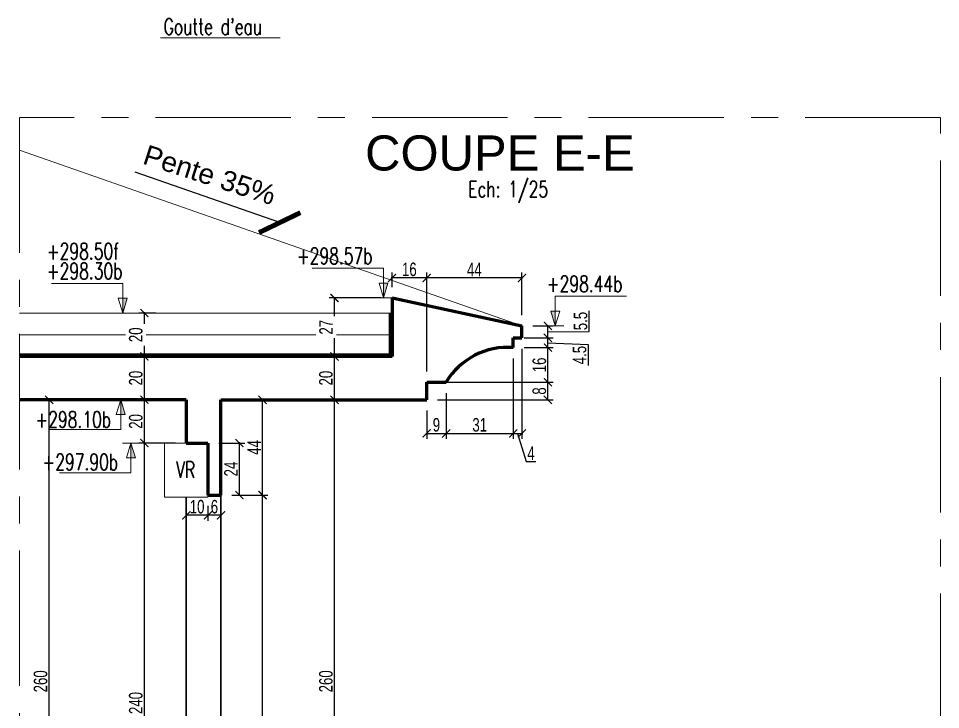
# Model space of a CAD drawing. Header units: metres. Extents: x -12536 to 12621, y -17191 to 9596.
# Drawn here: x 7855.2 to 8280.9, y 3611.3 to 3930.4 of the extents above; entities that cross this region are included whole.
import ezdxf
from ezdxf.enums import TextEntityAlignment as Align

# ---------------------------------------------------------------- set-up
doc = ezdxf.new("R2010")
doc.units = ezdxf.units.M
doc.header["$MEASUREMENT"] = 0
doc.header["$PDMODE"] = 2
doc.header["$PDSIZE"] = 0.25
doc.linetypes.add('AXES', pattern=[2, 1.25, -0.25, 0.25, -0.25])
doc.linetypes.add('CACHE2', pattern=[4.7625, 3.175, -1.5875])
for name, color, linetype, lineweight in [('B-AXE', 1, 'AXES', 13), ('B-CAC', 5, 'CACHE2', 9), ('B-COT', 1, 'Continuous', 18), ('B-T-VUE', 3, 'Continuous', 30), ('B-TITRE', 7, 'Continuous', 40), ('B-TXT', 3, 'Continuous', 30), ('B-VOILE-BA', 7, 'Continuous', 60), ('COTATION', 1, 'Continuous', 18), ('Dessin1$0$Plots', 5, 'Continuous', 0), ('Plots', 5, 'Continuous', 0)]:
    doc.layers.add(name, color=color, linetype=linetype, lineweight=lineweight)
doc.styles.add('COTE', font='arial.ttf', dxfattribs={"width": 0.7})
doc.styles.add('TEXTE', font='arial.ttf', dxfattribs={"width": 0.7})
doc.styles.add('TEXTE50', font='romans.shx', dxfattribs={"width": 0.7, "height": 0.15})
doc.styles.add('TITRE50', font='arial.ttf', dxfattribs={"height": 0.3})
doc.linetypes.add('ISOLATION', pattern='A,0.00254,-2.54,[134,ltypeshp.shx,S=2.54,R=0,X=-2.54,Y=0],-5.08,[134,ltypeshp.shx,S=2.54,R=180,X=2.54,Y=0],-2.54', length=10.16254)
doc.dimstyles.new('COT25CMm', dxfattribs={"dimscale": 0.5, "dimtxt": 12.5, "dimasz": 7.5, "dimexe": 5, "dimexo": 10, "dimgap": 1.5, "dimtad": 1, "dimdec": 1, "dimrnd": 0.5, "dimzin": 12, "dimdsep": 46, "dimtxsty": 'TEXTE', "dimblk1": 'ARCHTICK', "dimblk2": 'ARCHTICK', "dimsah": 1, "dimcen": 0, "dimdle": 0.75, "dimclrd": 1, "dimclre": 1, "dimclrt": 3, "dimadec": 0, "dimazin": 3, "dimtfac": 1, "dimtdec": 1, "dimtmove": 1, "dimatfit": 3, "dimldrblk": 'ARCHTICK', "dimfxl": 1, "dimtolj": 1, "dimtzin": 0, "dimarcsym": 0})
doc.dimstyles.new('COT50CM', dxfattribs={"dimscale": 0.05, "dimtxt": 2.5, "dimasz": 1.5, "dimexe": 1, "dimexo": 2, "dimgap": 1, "dimtad": 1, "dimdec": 1, "dimlfac": 100, "dimrnd": 0.5, "dimzin": 12, "dimdsep": 46, "dimtxsty": 'TEXTE', "dimblk1": 'ARCHTICK', "dimblk2": 'ARCHTICK', "dimsah": 1, "dimcen": 0, "dimdle": 1.5, "dimclrd": 1, "dimclre": 1, "dimclrt": 3, "dimadec": 0, "dimazin": 0, "dimtfac": 1, "dimtdec": 1, "dimtmove": 0, "dimatfit": 3, "dimldrblk": 'ARCHTICK', "dimfxl": 1, "dimtolj": 1, "dimtzin": 0, "dimarcsym": 0})

# ---------------------------------------------------------------- blocks, each defined once
blk = doc.blocks.new('niv00')
at = {"layer": 'B-COT'}
for p, q in [((481926.2617, -520782.8915), (481926.9205, -520782.8915)), ((481926.9205, -520782.8915), (481926.9205, -520783.1653)), ((481926.9205, -520783.1653), (481926.879, -520783.0282)), ((481926.962, -520783.0282), (481926.879, -520783.0282)), ((481926.9205, -520783.1653), (481926.962, -520783.0282)), ((481926.9993, -520783.1653), (481926.8417, -520783.1653))]:
    blk.add_line(p, q, dxfattribs=at)
blk.add_solid([(481926.962, -520783.0282), (481926.9205, -520783.0282), (481926.9205, -520783.1653)], dxfattribs=at)
blk = doc.blocks.new('_ArchTick')
at = {"color": 0, "linetype": 'ByBlock', "const_width": 0.15}
blk.add_lwpolyline([(-0.5, -0.5), (0.5, 0.5)], dxfattribs=at)
blk = doc.blocks.new('*D707')
at = {"layer": 'B-COT', "color": 1, "lineweight": -2, "transparency": 16777216}
for p, q in [((7953.65, 3710.35), (7970.38, 3710.35)), ((7967.88, 3493.98), (7967.88, 3710.73)), ((7953.65, 3494.35), (7970.38, 3494.35))]:
    blk.add_line(p, q, dxfattribs=at)
at = {"layer": 'Defpoints', "color": 0, "transparency": 16777216}
for p in [(7948.65, 3710.35), (7967.88, 3710.35), (7948.65, 3494.35)]:
    blk.add_point(p, dxfattribs=at)
at = {"layer": 'B-COT', "color": 1, "lineweight": -2, "transparency": 16777216, "xscale": 3.75, "yscale": 3.75, "zscale": 3.75}
for p, rotation in [((7967.88, 3710.35), 90), ((7967.88, 3494.35), 270)]:
    blk.add_blockref('_ArchTick', p, dxfattribs=dict(at, rotation=rotation))
at = {"layer": 'B-COT', "color": 3, "transparency": 16777216, "insert": (7963.94, 3602.35), "char_height": 6.25, "attachment_point": 5, "rotation": 90, "style": 'TEXTE'}
blk.add_mtext('\\A1;216', dxfattribs=at)
blk = doc.blocks.new('*D708')
at = {"layer": 'B-COT', "color": 1, "lineweight": -2, "transparency": 16777216}
for p, q in [((7927.65, 3734.35), (7910.79, 3734.35)), ((7913.29, 3493.98), (7913.29, 3734.73)), ((7911.65, 3494.35), (7910.79, 3494.35))]:
    blk.add_line(p, q, dxfattribs=at)
at = {"layer": 'Defpoints', "color": 0, "transparency": 16777216}
for p in [(7913.29, 3734.35), (7932.65, 3734.35), (7916.65, 3494.35)]:
    blk.add_point(p, dxfattribs=at)
at = {"layer": 'B-COT', "color": 1, "lineweight": -2, "transparency": 16777216, "xscale": 3.75, "yscale": 3.75, "zscale": 3.75}
for p, rotation in [((7913.29, 3734.35), 90), ((7913.29, 3494.35), 270)]:
    blk.add_blockref('_ArchTick', p, dxfattribs=dict(at, rotation=rotation))
at = {"layer": 'B-COT', "color": 3, "transparency": 16777216, "insert": (7909.35, 3614.35), "char_height": 6.25, "attachment_point": 5, "rotation": 90, "style": 'TEXTE'}
blk.add_mtext('\\A1;240', dxfattribs=at)
blk = doc.blocks.new('*D709')
at = {"layer": 'B-COT', "color": 1, "lineweight": -2, "transparency": 16777216}
for p, q in [((7927.65, 3754.35), (7910.79, 3754.35)), ((7913.29, 3733.98), (7913.29, 3754.73)), ((7927.65, 3734.35), (7910.79, 3734.35))]:
    blk.add_line(p, q, dxfattribs=at)
at = {"layer": 'Defpoints', "color": 0, "transparency": 16777216}
for p in [(7913.29, 3754.35), (7932.65, 3754.35), (7932.65, 3734.35)]:
    blk.add_point(p, dxfattribs=at)
at = {"layer": 'B-COT', "color": 1, "lineweight": -2, "transparency": 16777216, "xscale": 3.75, "yscale": 3.75, "zscale": 3.75}
for p, rotation in [((7913.29, 3754.35), 90), ((7913.29, 3734.35), 270)]:
    blk.add_blockref('_ArchTick', p, dxfattribs=dict(at, rotation=rotation))
at = {"layer": 'B-COT', "color": 3, "transparency": 16777216, "insert": (7909.35, 3744.35), "char_height": 6.25, "attachment_point": 5, "rotation": 90, "style": 'TEXTE'}
blk.add_mtext('\\A1;20', dxfattribs=at)
blk = doc.blocks.new('*D710')
at = {"layer": 'B-COT', "color": 1, "lineweight": -2, "transparency": 16777216}
for p, q in [((7918.65, 3774.35), (7910.79, 3774.35)), ((7913.29, 3753.98), (7913.29, 3774.73)), ((7927.65, 3754.35), (7910.79, 3754.35))]:
    blk.add_line(p, q, dxfattribs=at)
at = {"layer": 'Defpoints', "color": 0, "transparency": 16777216}
for p in [(7913.29, 3774.35), (7923.65, 3774.35), (7932.65, 3754.35)]:
    blk.add_point(p, dxfattribs=at)
at = {"layer": 'B-COT', "color": 1, "lineweight": -2, "transparency": 16777216, "xscale": 3.75, "yscale": 3.75, "zscale": 3.75}
for p, rotation in [((7913.29, 3774.35), 90), ((7913.29, 3754.35), 270)]:
    blk.add_blockref('_ArchTick', p, dxfattribs=dict(at, rotation=rotation))
at = {"layer": 'B-COT', "color": 3, "transparency": 16777216, "insert": (7909.35, 3764.35), "char_height": 6.25, "attachment_point": 5, "rotation": 90, "style": 'TEXTE'}
blk.add_mtext('\\A1;20', dxfattribs=at)
blk = doc.blocks.new('*D711')
at = {"layer": 'B-COT', "color": 1, "lineweight": -2, "transparency": 16777216}
for p, q in [((7953.65, 3754.35), (7970.38, 3754.35)), ((7967.88, 3709.98), (7967.88, 3754.73)), ((7953.65, 3710.35), (7970.38, 3710.35))]:
    blk.add_line(p, q, dxfattribs=at)
at = {"layer": 'Defpoints', "color": 0, "transparency": 16777216}
for p in [(7948.65, 3754.35), (7967.88, 3754.35), (7948.65, 3710.35)]:
    blk.add_point(p, dxfattribs=at)
at = {"layer": 'B-COT', "color": 1, "lineweight": -2, "transparency": 16777216, "xscale": 3.75, "yscale": 3.75, "zscale": 3.75}
for p, rotation in [((7967.88, 3754.35), 90), ((7967.88, 3710.35), 270)]:
    blk.add_blockref('_ArchTick', p, dxfattribs=dict(at, rotation=rotation))
at = {"layer": 'B-COT', "color": 3, "transparency": 16777216, "insert": (7964.01, 3732.35), "char_height": 6.25, "attachment_point": 5, "rotation": 90, "style": 'TEXTE'}
blk.add_mtext('\\A1;44', dxfattribs=at)
blk = doc.blocks.new('*D723')
at = {"layer": 'B-COT', "color": 1, "lineweight": -2, "transparency": 16777216}
for p, q in [((8052.65, 3757.45), (8052.65, 3736.31)), ((8043.65, 3749.35), (8043.65, 3736.31)), ((8043.28, 3738.81), (8053.03, 3738.81))]:
    blk.add_line(p, q, dxfattribs=at)
at = {"layer": 'Defpoints', "color": 0, "transparency": 16777216}
for p in [(8052.65, 3762.45), (8043.65, 3754.35), (8052.65, 3738.81)]:
    blk.add_point(p, dxfattribs=at)
at = {"layer": 'B-COT', "color": 1, "lineweight": -2, "transparency": 16777216, "xscale": 3.75, "yscale": 3.75, "zscale": 3.75, "rotation": 180}
blk.add_blockref('_ArchTick', (8043.65, 3738.81), dxfattribs=at)
at = {"layer": 'B-COT', "color": 1, "lineweight": -2, "transparency": 16777216, "xscale": 3.75, "yscale": 3.75, "zscale": 3.75}
blk.add_blockref('_ArchTick', (8052.65, 3738.81), dxfattribs=at)
at = {"layer": 'B-COT', "color": 3, "transparency": 16777216, "insert": (8048.15, 3742.75), "char_height": 6.25, "attachment_point": 5, "style": 'TEXTE'}
blk.add_mtext('\\A1;9', dxfattribs=at)
blk = doc.blocks.new('*D724')
at = {"layer": 'B-COT', "color": 1, "lineweight": -2, "transparency": 16777216}
for p, q in [((8083.65, 3773.45), (8083.65, 3736.31)), ((8052.65, 3757.45), (8052.65, 3736.31)), ((8052.28, 3738.81), (8084.03, 3738.81))]:
    blk.add_line(p, q, dxfattribs=at)
at = {"layer": 'Defpoints', "color": 0, "transparency": 16777216}
for p in [(8083.65, 3778.45), (8052.65, 3762.45), (8083.65, 3738.81)]:
    blk.add_point(p, dxfattribs=at)
at = {"layer": 'B-COT', "color": 1, "lineweight": -2, "transparency": 16777216, "xscale": 3.75, "yscale": 3.75, "zscale": 3.75, "rotation": 180}
blk.add_blockref('_ArchTick', (8052.65, 3738.81), dxfattribs=at)
at = {"layer": 'B-COT', "color": 1, "lineweight": -2, "transparency": 16777216, "xscale": 3.75, "yscale": 3.75, "zscale": 3.75}
blk.add_blockref('_ArchTick', (8083.65, 3738.81), dxfattribs=at)
at = {"layer": 'B-COT', "color": 3, "transparency": 16777216, "insert": (8068.15, 3742.75), "char_height": 6.25, "attachment_point": 5, "style": 'TEXTE'}
blk.add_mtext('\\A1;31', dxfattribs=at)
blk = doc.blocks.new('*D725')
at = {"layer": 'B-COT', "color": 1, "lineweight": -2, "transparency": 16777216}
for p, q in [((8087.65, 3777.95), (8087.65, 3736.31)), ((8083.65, 3773.45), (8083.65, 3736.31)), ((8083.28, 3738.81), (8088.03, 3738.81)), ((8085.65, 3738.81), (8089.55, 3725.81)), ((8089.55, 3725.81), (8094.08, 3725.81))]:
    blk.add_line(p, q, dxfattribs=at)
at = {"layer": 'Defpoints', "color": 0, "transparency": 16777216}
for p in [(8087.65, 3782.95), (8083.65, 3778.45), (8087.65, 3738.81)]:
    blk.add_point(p, dxfattribs=at)
at = {"layer": 'B-COT', "color": 1, "lineweight": -2, "transparency": 16777216, "xscale": 3.75, "yscale": 3.75, "zscale": 3.75, "rotation": 180}
blk.add_blockref('_ArchTick', (8083.65, 3738.81), dxfattribs=at)
at = {"layer": 'B-COT', "color": 1, "lineweight": -2, "transparency": 16777216, "xscale": 3.75, "yscale": 3.75, "zscale": 3.75}
blk.add_blockref('_ArchTick', (8087.65, 3738.81), dxfattribs=at)
at = {"layer": 'B-COT', "color": 3, "transparency": 16777216, "insert": (8091.82, 3729.68), "char_height": 6.25, "attachment_point": 5, "style": 'TEXTE'}
blk.add_mtext('\\A1;4', dxfattribs=at)
blk = doc.blocks.new('*D726')
at = {"layer": 'B-COT', "color": 1, "lineweight": -2, "transparency": 16777216}
for p, q in [((8048.65, 3762.45), (8102.13, 3762.45)), ((8099.63, 3753.98), (8099.63, 3762.83)), ((8048.65, 3754.35), (8102.13, 3754.35))]:
    blk.add_line(p, q, dxfattribs=at)
at = {"layer": 'Defpoints', "color": 0, "transparency": 16777216}
for p in [(8043.65, 3762.45), (8099.63, 3762.45), (8043.65, 3754.35)]:
    blk.add_point(p, dxfattribs=at)
at = {"layer": 'B-COT', "color": 1, "lineweight": -2, "transparency": 16777216, "xscale": 3.75, "yscale": 3.75, "zscale": 3.75}
for p, rotation in [((8099.63, 3762.45), 90), ((8099.63, 3754.35), 270)]:
    blk.add_blockref('_ArchTick', p, dxfattribs=dict(at, rotation=rotation))
at = {"layer": 'B-COT', "color": 3, "transparency": 16777216, "insert": (8095.69, 3758.4), "char_height": 6.25, "attachment_point": 5, "rotation": 90, "style": 'TEXTE'}
blk.add_mtext('\\A1;8', dxfattribs=at)
blk = doc.blocks.new('*D727')
at = {"layer": 'B-COT', "color": 1, "lineweight": -2, "transparency": 16777216}
for p, q in [((8088.65, 3778.45), (8102.13, 3778.45)), ((8099.63, 3762.08), (8099.63, 3778.83)), ((8048.65, 3762.45), (8102.13, 3762.45))]:
    blk.add_line(p, q, dxfattribs=at)
at = {"layer": 'Defpoints', "color": 0, "transparency": 16777216}
for p in [(8083.65, 3778.45), (8099.63, 3778.45), (8043.65, 3762.45)]:
    blk.add_point(p, dxfattribs=at)
at = {"layer": 'B-COT', "color": 1, "lineweight": -2, "transparency": 16777216, "xscale": 3.75, "yscale": 3.75, "zscale": 3.75}
for p, rotation in [((8099.63, 3778.45), 90), ((8099.63, 3762.45), 270)]:
    blk.add_blockref('_ArchTick', p, dxfattribs=dict(at, rotation=rotation))
at = {"layer": 'B-COT', "color": 3, "transparency": 16777216, "insert": (8095.69, 3770.45), "char_height": 6.25, "attachment_point": 5, "rotation": 90, "style": 'TEXTE'}
blk.add_mtext('\\A1;16', dxfattribs=at)
blk = doc.blocks.new('*D728')
at = {"layer": 'B-COT', "color": 1, "lineweight": -2, "transparency": 16777216}
for p, q in [((8088.65, 3782.95), (8102.13, 3782.95)), ((8099.63, 3778.08), (8099.63, 3783.33)), ((8088.65, 3778.45), (8102.13, 3778.45)), ((8099.63, 3780.7), (8118.2, 3779.82)), ((8118.2, 3779.82), (8118.2, 3770.15))]:
    blk.add_line(p, q, dxfattribs=at)
at = {"layer": 'Defpoints', "color": 0, "transparency": 16777216}
for p in [(8083.65, 3782.95), (8099.63, 3782.95), (8083.65, 3778.45)]:
    blk.add_point(p, dxfattribs=at)
at = {"layer": 'B-COT', "color": 1, "lineweight": -2, "transparency": 16777216, "xscale": 3.75, "yscale": 3.75, "zscale": 3.75}
for p, rotation in [((8099.63, 3782.95), 90), ((8099.63, 3778.45), 270)]:
    blk.add_blockref('_ArchTick', p, dxfattribs=dict(at, rotation=rotation))
at = {"layer": 'B-COT', "color": 3, "transparency": 16777216, "insert": (8114.27, 3774.99), "char_height": 6.25, "attachment_point": 5, "rotation": 90, "style": 'TEXTE'}
blk.add_mtext('\\A1;4.5', dxfattribs=at)
blk = doc.blocks.new('*D729')
at = {"layer": 'B-COT', "color": 1, "lineweight": -2, "transparency": 16777216}
for p, q in [((8118.65, 3785.95), (8118.65, 3795.45)), ((8092.65, 3788.45), (8102.13, 3788.45)), ((8099.63, 3782.58), (8099.63, 3788.83)), ((8099.63, 3785.7), (8118.65, 3785.95)), ((8088.65, 3782.95), (8102.13, 3782.95))]:
    blk.add_line(p, q, dxfattribs=at)
at = {"layer": 'Defpoints', "color": 0, "transparency": 16777216}
for p in [(8087.65, 3788.45), (8099.63, 3788.45), (8083.65, 3782.95)]:
    blk.add_point(p, dxfattribs=at)
at = {"layer": 'B-COT', "color": 1, "lineweight": -2, "transparency": 16777216, "xscale": 3.75, "yscale": 3.75, "zscale": 3.75}
for p, rotation in [((8099.63, 3788.45), 90), ((8099.63, 3782.95), 270)]:
    blk.add_blockref('_ArchTick', p, dxfattribs=dict(at, rotation=rotation))
at = {"layer": 'B-COT', "color": 3, "transparency": 16777216, "insert": (8114.72, 3790.7), "char_height": 6.25, "attachment_point": 5, "rotation": 90, "style": 'TEXTE'}
blk.add_mtext('\\A1;5.5', dxfattribs=at)
blk = doc.blocks.new('*D678')
at = {"layer": 'B-COT', "color": 1, "lineweight": -2, "transparency": 16777216}
for p, q in [((7987.65, 3754.35), (8003.58, 3754.35)), ((8001.08, 3493.98), (8001.08, 3754.73)), ((7987.65, 3494.35), (8003.58, 3494.35))]:
    blk.add_line(p, q, dxfattribs=at)
at = {"layer": 'Defpoints', "color": 0, "transparency": 16777216}
for p in [(7982.65, 3754.35), (8001.08, 3754.35), (7982.65, 3494.35)]:
    blk.add_point(p, dxfattribs=at)
at = {"layer": 'B-COT', "color": 1, "lineweight": -2, "transparency": 16777216, "xscale": 3.75, "yscale": 3.75, "zscale": 3.75}
for p, rotation in [((8001.08, 3754.35), 90), ((8001.08, 3494.35), 270)]:
    blk.add_blockref('_ArchTick', p, dxfattribs=dict(at, rotation=rotation))
at = {"layer": 'B-COT', "color": 3, "transparency": 16777216, "insert": (7997.14, 3624.35), "char_height": 6.25, "attachment_point": 5, "rotation": 90, "style": 'TEXTE'}
blk.add_mtext('\\A1;260', dxfattribs=at)
blk = doc.blocks.new('*D679')
at = {"layer": 'B-COT', "color": 1, "lineweight": -2, "transparency": 16777216}
for p, q in [((7881.9, 3754.35), (7866.81, 3754.35)), ((7869.31, 3493.98), (7869.31, 3754.73)), ((7881.9, 3494.35), (7866.81, 3494.35))]:
    blk.add_line(p, q, dxfattribs=at)
at = {"layer": 'Defpoints', "color": 0, "transparency": 16777216}
for p in [(7869.31, 3754.35), (7886.9, 3754.35), (7886.9, 3494.35)]:
    blk.add_point(p, dxfattribs=at)
at = {"layer": 'B-COT', "color": 1, "lineweight": -2, "transparency": 16777216, "xscale": 3.75, "yscale": 3.75, "zscale": 3.75}
for p, rotation in [((7869.31, 3754.35), 90), ((7869.31, 3494.35), 270)]:
    blk.add_blockref('_ArchTick', p, dxfattribs=dict(at, rotation=rotation))
at = {"layer": 'B-COT', "color": 3, "transparency": 16777216, "insert": (7865.37, 3624.35), "char_height": 6.25, "attachment_point": 5, "rotation": 90, "style": 'TEXTE'}
blk.add_mtext('\\A1;260', dxfattribs=at)
blk = doc.blocks.new('*D680')
at = {"layer": 'B-COT', "color": 1, "lineweight": -2, "transparency": 16777216}
for p, q in [((8022.65, 3774.35), (7998.58, 3774.35)), ((8001.08, 3753.98), (8001.08, 3774.73)), ((8000.65, 3754.35), (8003.58, 3754.35))]:
    blk.add_line(p, q, dxfattribs=at)
at = {"layer": 'Defpoints', "color": 0, "transparency": 16777216}
for p in [(8001.08, 3774.35), (8027.65, 3774.35), (7995.65, 3754.35)]:
    blk.add_point(p, dxfattribs=at)
at = {"layer": 'B-COT', "color": 1, "lineweight": -2, "transparency": 16777216, "xscale": 3.75, "yscale": 3.75, "zscale": 3.75}
for p, rotation in [((8001.08, 3774.35), 90), ((8001.08, 3754.35), 270)]:
    blk.add_blockref('_ArchTick', p, dxfattribs=dict(at, rotation=rotation))
at = {"layer": 'B-COT', "color": 3, "transparency": 16777216, "insert": (7997.14, 3764.35), "char_height": 6.25, "attachment_point": 5, "rotation": 90, "style": 'TEXTE'}
blk.add_mtext('\\A1;20', dxfattribs=at)
blk = doc.blocks.new('*D681')
at = {"layer": 'B-COT', "color": 1, "lineweight": -2, "transparency": 16777216}
for p, q in [((8022.65, 3801.35), (7998.58, 3801.35)), ((8001.08, 3773.98), (8001.08, 3801.73)), ((8022.65, 3774.35), (7998.58, 3774.35))]:
    blk.add_line(p, q, dxfattribs=at)
at = {"layer": 'Defpoints', "color": 0, "transparency": 16777216}
for p in [(8001.08, 3801.35), (8027.65, 3801.35), (8027.65, 3774.35)]:
    blk.add_point(p, dxfattribs=at)
at = {"layer": 'B-COT', "color": 1, "lineweight": -2, "transparency": 16777216, "xscale": 3.75, "yscale": 3.75, "zscale": 3.75}
for p, rotation in [((8001.08, 3801.35), 90), ((8001.08, 3774.35), 270)]:
    blk.add_blockref('_ArchTick', p, dxfattribs=dict(at, rotation=rotation))
at = {"layer": 'B-COT', "color": 3, "transparency": 16777216, "insert": (7997.19, 3787.85), "char_height": 6.25, "attachment_point": 5, "rotation": 90, "style": 'TEXTE', "bg_fill": 3, "box_fill_scale": 1.25, "bg_fill_color": 256, "bg_fill_true_color": 13158600, "bg_fill_transparency": 0}
blk.add_mtext('\\A1;27', dxfattribs=at)
blk = doc.blocks.new('*D682')
at = {"layer": 'B-COT', "color": 1, "lineweight": -2, "transparency": 16777216}
for p, q in [((7918.65, 3794.35), (7910.79, 3794.35)), ((7913.29, 3773.98), (7913.29, 3794.73)), ((7918.65, 3774.35), (7910.79, 3774.35))]:
    blk.add_line(p, q, dxfattribs=at)
at = {"layer": 'Defpoints', "color": 0, "transparency": 16777216}
for p in [(7913.29, 3794.35), (7923.65, 3794.35), (7923.65, 3774.35)]:
    blk.add_point(p, dxfattribs=at)
at = {"layer": 'B-COT', "color": 1, "lineweight": -2, "transparency": 16777216, "xscale": 3.75, "yscale": 3.75, "zscale": 3.75}
for p, rotation in [((7913.29, 3794.35), 90), ((7913.29, 3774.35), 270)]:
    blk.add_blockref('_ArchTick', p, dxfattribs=dict(at, rotation=rotation))
at = {"layer": 'B-COT', "color": 3, "transparency": 16777216, "insert": (7909.35, 3784.35), "char_height": 6.25, "attachment_point": 5, "rotation": 90, "style": 'TEXTE', "bg_fill": 3, "box_fill_scale": 1.25, "bg_fill_color": 256, "bg_fill_true_color": 13158600, "bg_fill_transparency": 0}
blk.add_mtext('\\A1;20', dxfattribs=at)
blk = doc.blocks.new('*D683')
at = {"layer": 'B-COT', "color": 1, "lineweight": -2, "transparency": 16777216}
for p, q in [((8043.65, 3767.45), (8043.65, 3813.09)), ((8087.65, 3793.45), (8087.65, 3813.09)), ((8088.03, 3810.59), (8043.28, 3810.59))]:
    blk.add_line(p, q, dxfattribs=at)
at = {"layer": 'Defpoints', "color": 0, "transparency": 16777216}
for p in [(8043.65, 3810.59), (8087.65, 3788.45), (8043.65, 3762.45)]:
    blk.add_point(p, dxfattribs=at)
at = {"layer": 'B-COT', "color": 1, "lineweight": -2, "transparency": 16777216, "xscale": 3.75, "yscale": 3.75, "zscale": 3.75, "rotation": 180}
blk.add_blockref('_ArchTick', (8043.65, 3810.59), dxfattribs=at)
at = {"layer": 'B-COT', "color": 1, "lineweight": -2, "transparency": 16777216, "xscale": 3.75, "yscale": 3.75, "zscale": 3.75}
blk.add_blockref('_ArchTick', (8087.65, 3810.59), dxfattribs=at)
at = {"layer": 'B-COT', "color": 3, "transparency": 16777216, "insert": (8065.65, 3814.46), "char_height": 6.25, "attachment_point": 5, "style": 'TEXTE'}
blk.add_mtext('\\A1;44', dxfattribs=at)
blk = doc.blocks.new('*D684')
at = {"layer": 'B-COT', "color": 1, "lineweight": -2, "transparency": 16777216}
for p, q in [((8027.65, 3806.35), (8027.65, 3813.09)), ((8043.65, 3767.45), (8043.65, 3813.09)), ((8044.03, 3810.59), (8027.28, 3810.59))]:
    blk.add_line(p, q, dxfattribs=at)
at = {"layer": 'Defpoints', "color": 0, "transparency": 16777216}
for p in [(8027.65, 3810.59), (8027.65, 3801.35), (8043.65, 3762.45)]:
    blk.add_point(p, dxfattribs=at)
at = {"layer": 'B-COT', "color": 1, "lineweight": -2, "transparency": 16777216, "xscale": 3.75, "yscale": 3.75, "zscale": 3.75, "rotation": 180}
blk.add_blockref('_ArchTick', (8027.65, 3810.59), dxfattribs=at)
at = {"layer": 'B-COT', "color": 1, "lineweight": -2, "transparency": 16777216, "xscale": 3.75, "yscale": 3.75, "zscale": 3.75}
blk.add_blockref('_ArchTick', (8043.65, 3810.59), dxfattribs=at)
at = {"layer": 'B-COT', "color": 3, "transparency": 16777216, "insert": (8035.65, 3814.53), "char_height": 6.25, "attachment_point": 5, "style": 'TEXTE'}
blk.add_mtext('\\A1;16', dxfattribs=at)
blk = doc.blocks.new('*D763')
at = {"layer": 'B-COT', "color": 1, "lineweight": -2, "transparency": 16777216}
for p, q in [((7947.65, 3734.35), (7959.67, 3734.35)), ((7957.17, 3709.98), (7957.17, 3734.73)), ((7953.65, 3710.35), (7959.67, 3710.35))]:
    blk.add_line(p, q, dxfattribs=at)
at = {"layer": 'Defpoints', "color": 0, "transparency": 16777216}
for p in [(7942.65, 3734.35), (7957.17, 3734.35), (7948.65, 3710.35)]:
    blk.add_point(p, dxfattribs=at)
at = {"layer": 'B-COT', "color": 1, "lineweight": -2, "transparency": 16777216, "xscale": 3.75, "yscale": 3.75, "zscale": 3.75}
for p, rotation in [((7957.17, 3734.35), 90), ((7957.17, 3710.35), 270)]:
    blk.add_blockref('_ArchTick', p, dxfattribs=dict(at, rotation=rotation))
at = {"layer": 'B-COT', "color": 3, "transparency": 16777216, "insert": (7953.28, 3722.35), "char_height": 6.25, "attachment_point": 5, "rotation": 90, "style": 'TEXTE'}
blk.add_mtext('\\A1;24', dxfattribs=at)
blk = doc.blocks.new('*D764')
at = {"layer": 'B-COT', "color": 1, "lineweight": -2, "transparency": 16777216}
for p, q in [((7942.65, 3705.35), (7942.65, 3698.52)), ((7948.65, 3705.35), (7948.65, 3698.52)), ((7949.03, 3701.02), (7942.28, 3701.02))]:
    blk.add_line(p, q, dxfattribs=at)
at = {"layer": 'Defpoints', "color": 0, "transparency": 16777216}
for p in [(7942.65, 3710.35), (7948.65, 3710.35), (7942.65, 3701.02)]:
    blk.add_point(p, dxfattribs=at)
at = {"layer": 'B-COT', "color": 1, "lineweight": -2, "transparency": 16777216, "xscale": 3.75, "yscale": 3.75, "zscale": 3.75, "rotation": 180}
blk.add_blockref('_ArchTick', (7942.65, 3701.02), dxfattribs=at)
at = {"layer": 'B-COT', "color": 1, "lineweight": -2, "transparency": 16777216, "xscale": 3.75, "yscale": 3.75, "zscale": 3.75}
blk.add_blockref('_ArchTick', (7948.65, 3701.02), dxfattribs=at)
at = {"layer": 'B-COT', "color": 3, "transparency": 16777216, "insert": (7945.65, 3704.96), "char_height": 6.25, "attachment_point": 5, "style": 'TEXTE'}
blk.add_mtext('\\A1;6', dxfattribs=at)
blk = doc.blocks.new('*D765')
at = {"layer": 'B-COT', "color": 1, "lineweight": -2, "transparency": 16777216}
for p, q in [((7942.65, 3705.35), (7942.65, 3698.52)), ((7943.03, 3701.02), (7932.28, 3701.02)), ((7932.65, 3700.81), (7932.65, 3698.52))]:
    blk.add_line(p, q, dxfattribs=at)
at = {"layer": 'Defpoints', "color": 0, "transparency": 16777216}
for p in [(7942.65, 3710.35), (7932.65, 3705.81), (7932.65, 3701.02)]:
    blk.add_point(p, dxfattribs=at)
at = {"layer": 'B-COT', "color": 1, "lineweight": -2, "transparency": 16777216, "xscale": 3.75, "yscale": 3.75, "zscale": 3.75, "rotation": 180}
blk.add_blockref('_ArchTick', (7932.65, 3701.02), dxfattribs=at)
at = {"layer": 'B-COT', "color": 1, "lineweight": -2, "transparency": 16777216, "xscale": 3.75, "yscale": 3.75, "zscale": 3.75}
blk.add_blockref('_ArchTick', (7942.65, 3701.02), dxfattribs=at)
at = {"layer": 'B-COT', "color": 3, "transparency": 16777216, "insert": (7937.65, 3704.96), "char_height": 6.25, "attachment_point": 5, "style": 'TEXTE'}
blk.add_mtext('\\A1;10', dxfattribs=at)

msp = doc.modelspace()

# ---------------------------------------------------------------- linework, layer by layer
at = {"layer": 'B-AXE', "ltscale": 50}
msp.add_lwpolyline([(7855.652, 3884.725), (7855.652, 3402.339), (8280.936, 3402.339), (8280.936, 3884.725)], close=True, dxfattribs=at)
at = {"layer": 'B-CAC', "linetype": 'ByBlock', "ltscale": 70, "const_width": 1}
msp.add_lwpolyline([(8026.652, 3794.354), (8026.652, 3775.354), (7855.652, 3775.354)], dxfattribs=at)
at = {"layer": 'B-COT'}
msp.add_line((7920.699, 3921.485), (7975.967, 3921.485), dxfattribs=at)
at = {"layer": 'B-T-VUE'}
for p, q in [((7932.652, 3494.354), (7932.652, 3709.354)), ((7948.652, 3494.354), (7948.652, 3710.354))]:
    msp.add_line(p, q, dxfattribs=at)
at = {"layer": 'B-VOILE-BA'}
for p, q in [((8027.652, 3801.354), (8027.652, 3774.354)), ((8087.652, 3782.954), (8087.652, 3788.454)), ((8083.652, 3778.454), (8083.652, 3782.954)), ((8083.652, 3782.954), (8087.652, 3782.954)), ((8027.652, 3774.354), (7855.652, 3774.354)), ((8043.652, 3754.354), (8043.652, 3762.454)), ((8043.652, 3762.454), (8052.652, 3762.454)), ((7932.652, 3754.354), (7855.652, 3754.354)), ((7932.652, 3754.354), (7932.652, 3734.354)), ((7948.652, 3710.354), (7948.652, 3754.354)), ((7948.652, 3754.354), (8043.652, 3754.354)), ((7932.652, 3734.354), (7942.652, 3734.354)), ((7942.652, 3734.354), (7942.652, 3710.354)), ((7942.652, 3710.354), (7948.652, 3710.354))]:
    msp.add_line(p, q, dxfattribs=at)
msp.add_arc((8081.001, 3745.561), 33, 85.39078, 149.20836, dxfattribs=at)
at = {"layer": 'Dessin1$0$Plots', "color": 3, "linetype": 'ISOLATION', "ltscale": 0.9}
msp.add_line((7855.652, 3784.354), (8027.652, 3784.354), dxfattribs=at)
at = {"layer": 'Plots'}
msp.add_line((8027.652, 3794.354), (7855.652, 3794.354), dxfattribs=at)
msp.add_lwpolyline([(7942.652, 3709.354), (7922.652, 3709.354), (7922.652, 3734.354), (7942.652, 3734.354)], close=True, dxfattribs=at)

# ---------------------------------------------------------------- block references
at = {"layer": 'COTATION', "yscale": 50.00000000000006, "zscale": 50.00000000000006}
for p, xscale in [((-24088442.698, 26042952.622), 50.00000000000006), ((24104449.035, 26042946.722), -50.00000000000006)]:
    msp.add_blockref('niv00', p, dxfattribs=dict(at, xscale=xscale))
at = {"layer": 'COTATION', "xscale": -50.00000000000006, "yscale": 50.00000000000006, "zscale": 50.00000000000006, "rotation": 180}
for p in [(-24088443.631, -26035403.913), (-24088438.946, -26035423.913)]:
    msp.add_blockref('niv00', p, dxfattribs=at)

# ---------------------------------------------------------------- texts
at = {"layer": 'B-COT', "color": 3, "ltscale": 0.5, "style": 'COTE'}
msp.add_text('Pente 35%%%', height=9.24, rotation=342.11892, dxfattribs=at).set_placement((7912.004, 3863.492))
at = {"layer": 'B-TITRE', "color": 2, "style": 'TITRE50'}
msp.add_text('COUPE E-E', height=16.2, rotation=0, dxfattribs=at).set_placement((8077.446, 3860.209), align=Align.CENTER)
at = {"layer": 'B-TXT', "style": 'TEXTE50', "width": 0.7}
for s, rotation, p in [("Goutte d'eau", 0, (7922.217, 3922.916)), ('+298.50f', 0, (7868.324, 3819.191)), ('+298.57b', 0, (7983.79, 3817.036)), ('+298.30b', 0, (7868.324, 3810.036)), ('+298.44b', 360, (8099.187, 3804.136)), ('+298.10b', 360, (7863.051, 3741.493)), ('+297.90b', 360, (7866.298, 3721.868))]:
    msp.add_text(s, height=7.5, rotation=rotation, dxfattribs=at).set_placement(p)
msp.add_text('Ech: 1/25', height=7.5, rotation=0.0425, dxfattribs=at).set_placement((8081.318, 3847.844), align=Align.CENTER)
at = {"layer": 'Plots', "style": 'TEXTE50', "width": 0.7}
msp.add_text('VR', height=7.5, rotation=0, dxfattribs=at).set_placement((7928.002, 3718.285))

# ---------------------------------------------------------------- dimensions: what is measured, and where the dimension line sits
at = {"layer": 'B-COT'}
for base, p1, p2, picture, middle in [((8043.652, 3810.59), (8087.652, 3788.454), (8043.652, 3762.454), '*D683', (8065.652, 3814.465)), ((8087.652, 3738.806), (8083.652, 3778.454), (8087.652, 3782.954), '*D725', (8090.302, 3729.681)), ((8083.652, 3738.806), (8052.652, 3762.454), (8083.652, 3778.454), '*D724', (8068.152, 3742.749)), ((8052.652, 3738.806), (8043.652, 3754.354), (8052.652, 3762.454), '*D723', (8048.152, 3742.747)), ((7932.652, 3701.015), (7942.652, 3710.354), (7932.652, 3705.806), '*D765', (7937.652, 3704.956)), ((7942.652, 3701.015), (7948.652, 3710.354), (7942.652, 3710.354), '*D764', (7945.652, 3704.956))]:
    dim = msp.add_linear_dim(base=base, p1=p1, p2=p2, dimstyle='COT25CMm', dxfattribs=at)
    dim.commit()
    dim.dimension.update_dxf_attribs({"geometry": picture, "text_midpoint": middle})
for base, p1, p2, picture, middle in [((8099.633, 3788.454), (8083.652, 3782.954), (8087.652, 3788.454), '*D729', (8118.646, 3786.702)), ((8099.633, 3782.954), (8083.652, 3778.454), (8083.652, 3782.954), '*D728', (8118.196, 3779.073))]:
    dim = msp.add_linear_dim(base=base, p1=p1, p2=p2, angle=90, dimstyle='COT25CMm', dxfattribs=at)
    dim.commit()
    dim.dimension.update_dxf_attribs({"geometry": picture, "text_midpoint": middle, "dimtype": 160})
for base, p1, p2, picture, middle in [((8099.633, 3778.454), (8043.652, 3762.454), (8083.652, 3778.454), '*D727', (8095.692, 3770.454)), ((7913.292, 3774.354), (7932.652, 3754.354), (7923.652, 3774.354), '*D710', (7909.351, 3764.354)), ((8001.081, 3774.354), (7995.652, 3754.354), (8027.652, 3774.354), '*D680', (7997.14, 3764.354)), ((8099.633, 3762.454), (8043.652, 3754.354), (8043.652, 3762.454), '*D726', (8095.692, 3758.404)), ((7869.314, 3754.354), (7886.902, 3494.354), (7886.902, 3754.354), '*D679', (7865.373, 3624.354)), ((7913.292, 3754.354), (7932.652, 3734.354), (7932.652, 3754.354), '*D709', (7909.351, 3744.354)), ((7967.881, 3754.354), (7948.652, 3710.354), (7948.652, 3754.354), '*D711', (7964.006, 3732.354)), ((8001.081, 3754.354), (7982.652, 3494.354), (7982.652, 3754.354), '*D678', (7997.14, 3624.354)), ((7913.292, 3734.354), (7916.652, 3494.354), (7932.652, 3734.354), '*D708', (7909.351, 3614.354)), ((7957.167, 3734.354), (7948.652, 3710.354), (7942.652, 3734.354), '*D763', (7953.28, 3722.354)), ((7967.881, 3710.354), (7948.652, 3494.354), (7948.652, 3710.354), '*D707', (7963.94, 3602.354))]:
    dim = msp.add_linear_dim(base=base, p1=p1, p2=p2, angle=90, dimstyle='COT25CMm', dxfattribs=at)
    dim.commit()
    dim.dimension.update_dxf_attribs({"geometry": picture, "text_midpoint": middle})

# ---------------------------------------------------------------- leaders
msp.add_leader([(7975.792, 3836.144), (7909.038, 3859.508)], dimstyle='COT50CM', override={"dimscale": 5, "dimasz": 3, "dimdec": 1, "dimrnd": 0.5, "dimadec": 1, "dimtdec": 1, "dimfxl": 50, "dimfxlon": 1}, dxfattribs=at)

# ---------------------------------------------------------------- next in the draw order: dimensions: what is measured, and where the dimension line sits
for base, p1, p2, picture, middle in [((8001.081, 3801.354), (8027.652, 3774.354), (8027.652, 3801.354), '*D681', (7997.193, 3787.854)), ((7913.292, 3794.354), (7923.652, 3774.354), (7923.652, 3794.354), '*D682', (7909.351, 3784.354))]:
    dim = msp.add_linear_dim(base=base, p1=p1, p2=p2, angle=90, dimstyle='COT25CMm', override={"dimtfill": 1}, dxfattribs=at)
    dim.commit()
    dim.dimension.update_dxf_attribs({"geometry": picture, "text_midpoint": middle})

# ---------------------------------------------------------------- next in the draw order: linework, layer by layer
at = {"layer": 'B-VOILE-BA'}
msp.add_line((8027.652, 3801.354), (8087.652, 3788.454), dxfattribs=at)
at = {"layer": 'Plots'}
msp.add_line((8087.652, 3788.454), (7855.652, 3869.654), dxfattribs=at)

# ---------------------------------------------------------------- next in the draw order: block references
at = {"layer": 'COTATION', "xscale": 50.00000000000006, "yscale": 50.00000000000006, "zscale": 50.00000000000006}
msp.add_blockref('niv00', (-24088322.31, 26042959.622), dxfattribs=at)

# ---------------------------------------------------------------- next in the draw order: dimensions: what is measured, and where the dimension line sits
at = {"layer": 'B-COT'}
dim = msp.add_linear_dim(base=(8027.652, 3810.59), p1=(8043.652, 3762.454), p2=(8027.652, 3801.354), dimstyle='COT25CMm', dxfattribs=at)
dim.commit()
dim.dimension.update_dxf_attribs({"geometry": '*D684', "text_midpoint": (8035.652, 3814.531)})

doc.saveas('drawing.dxf')
